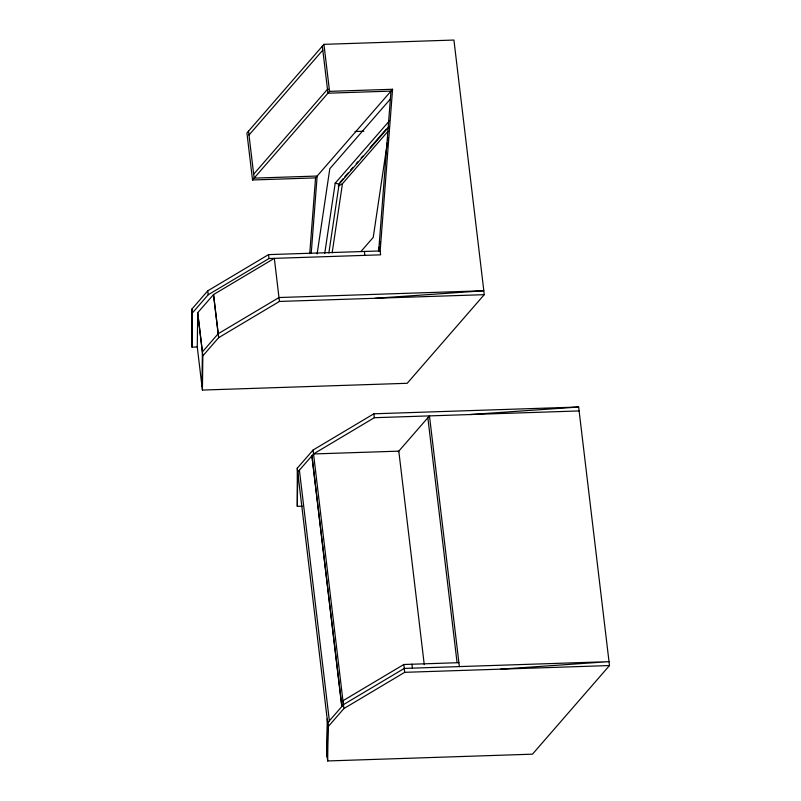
<?xml version="1.0" encoding="UTF-8"?>
<svg xmlns="http://www.w3.org/2000/svg" width="801" height="801" viewBox="0 0 801 801"><rect width="100%" height="100%" fill="white"/><g stroke="black" fill="none" stroke-linecap="round" stroke-linejoin="round"><path stroke-width="1.2" d="M218.182 333.747L279.018 297.531L483.824 290.753L453.927 40.05L323.944 44.345L246.928 132.966L252.525 179.975L329.551 91.354L392.57 89.271L380.165 250.943L268.535 254.618L207.749 290.833L191.96 309.006L191.98 347.143L196.956 346.983M191.98 347.143L191.96 309.006M201.942 386.142L202.393 351.919L197.687 312.75L213.527 294.558L218.202 333.727L202.393 351.919M202.413 390.067L202.853 355.834L197.717 312.75L197.276 346.973L202.413 390.067L407.208 383.289L484.235 294.668L483.764 290.753L375.309 298.272M327.229 718.887L326.818 753.11L327.669 760.95L532.465 754.172L609.491 665.561L578.652 407.018L373.857 413.797L313.071 450.022L297.271 468.185L297.301 506.332L302.297 506.162M297.301 506.332L297.742 472.099L313.531 453.937L374.317 417.711L579.143 410.943M299.414 470.257L329.371 720.88M327.279 757.025L327.689 722.812L343.439 704.64L404.275 668.414L609.04 661.646L500.555 669.165M327.198 757.035L327.639 722.802M327.669 760.95L328.11 726.727L297.271 468.185M309.727 253.747L315.554 177.892L392.57 89.271M311.239 253.146L317.156 176.04L254.137 178.122L248.53 131.124M378.653 251.544L390.968 91.114L327.949 93.206L322.342 46.198M317.126 253.927L329.812 168.711L390.508 98.883M324.745 253.386L335.188 183.219L389.186 121.101M328.851 253.046L339.113 184.11L389.016 126.698M332.155 252.816L342.438 183.719L387.964 131.334M387.334 142.608L373.226 237.396L360.951 251.514M387.704 140.145L388.064 137.682M378.813 250.513L379.364 246.808M379.724 244.345L380.095 241.872M248.991 135.039L322.803 50.113M253.667 174.207L327.479 89.281L328.46 89.251M192.42 312.921L208.21 294.758L269.006 258.533L380.625 254.838L380.145 250.933M339.974 182.338L343.228 178.593M344.851 176.721L348.105 172.986M350.548 170.172L352.981 167.369M356.235 163.624L357.857 161.752M361.111 158.017L362.743 156.145M370.052 147.724L386.312 129.021M202.853 355.834L218.653 337.672L279.439 301.446L484.235 294.668M398.317 451.704L429.466 415.889L459.363 666.592M328.11 726.727L343.899 708.555L404.685 672.329L609.491 665.561M411.964 664.229L403.804 664.5L342.988 700.725L343.899 708.555M338.242 186.132L342.438 183.719M470.187 414.538L578.652 407.018M355.073 131.524L363.804 131.244M252.525 179.975L315.554 177.892M313.521 453.957L398.808 451.143L424.26 664.61M458.893 662.677L411.894 664.229L412.435 668.144M341.807 706.512L311.909 455.809L341.867 706.502M335.188 183.219L339.113 184.11M427.844 417.732L457.021 662.237M364.405 251.444L364.855 255.379M373.857 413.797L374.317 417.711M403.804 664.5L404.685 672.329M323.944 44.345L329.551 91.354M313.071 450.022L343.409 704.67M279.439 301.446L274.332 258.353L213.527 294.578L218.653 337.672M268.535 254.618L269.006 258.533M207.749 290.833L208.21 294.758"/></g></svg>
